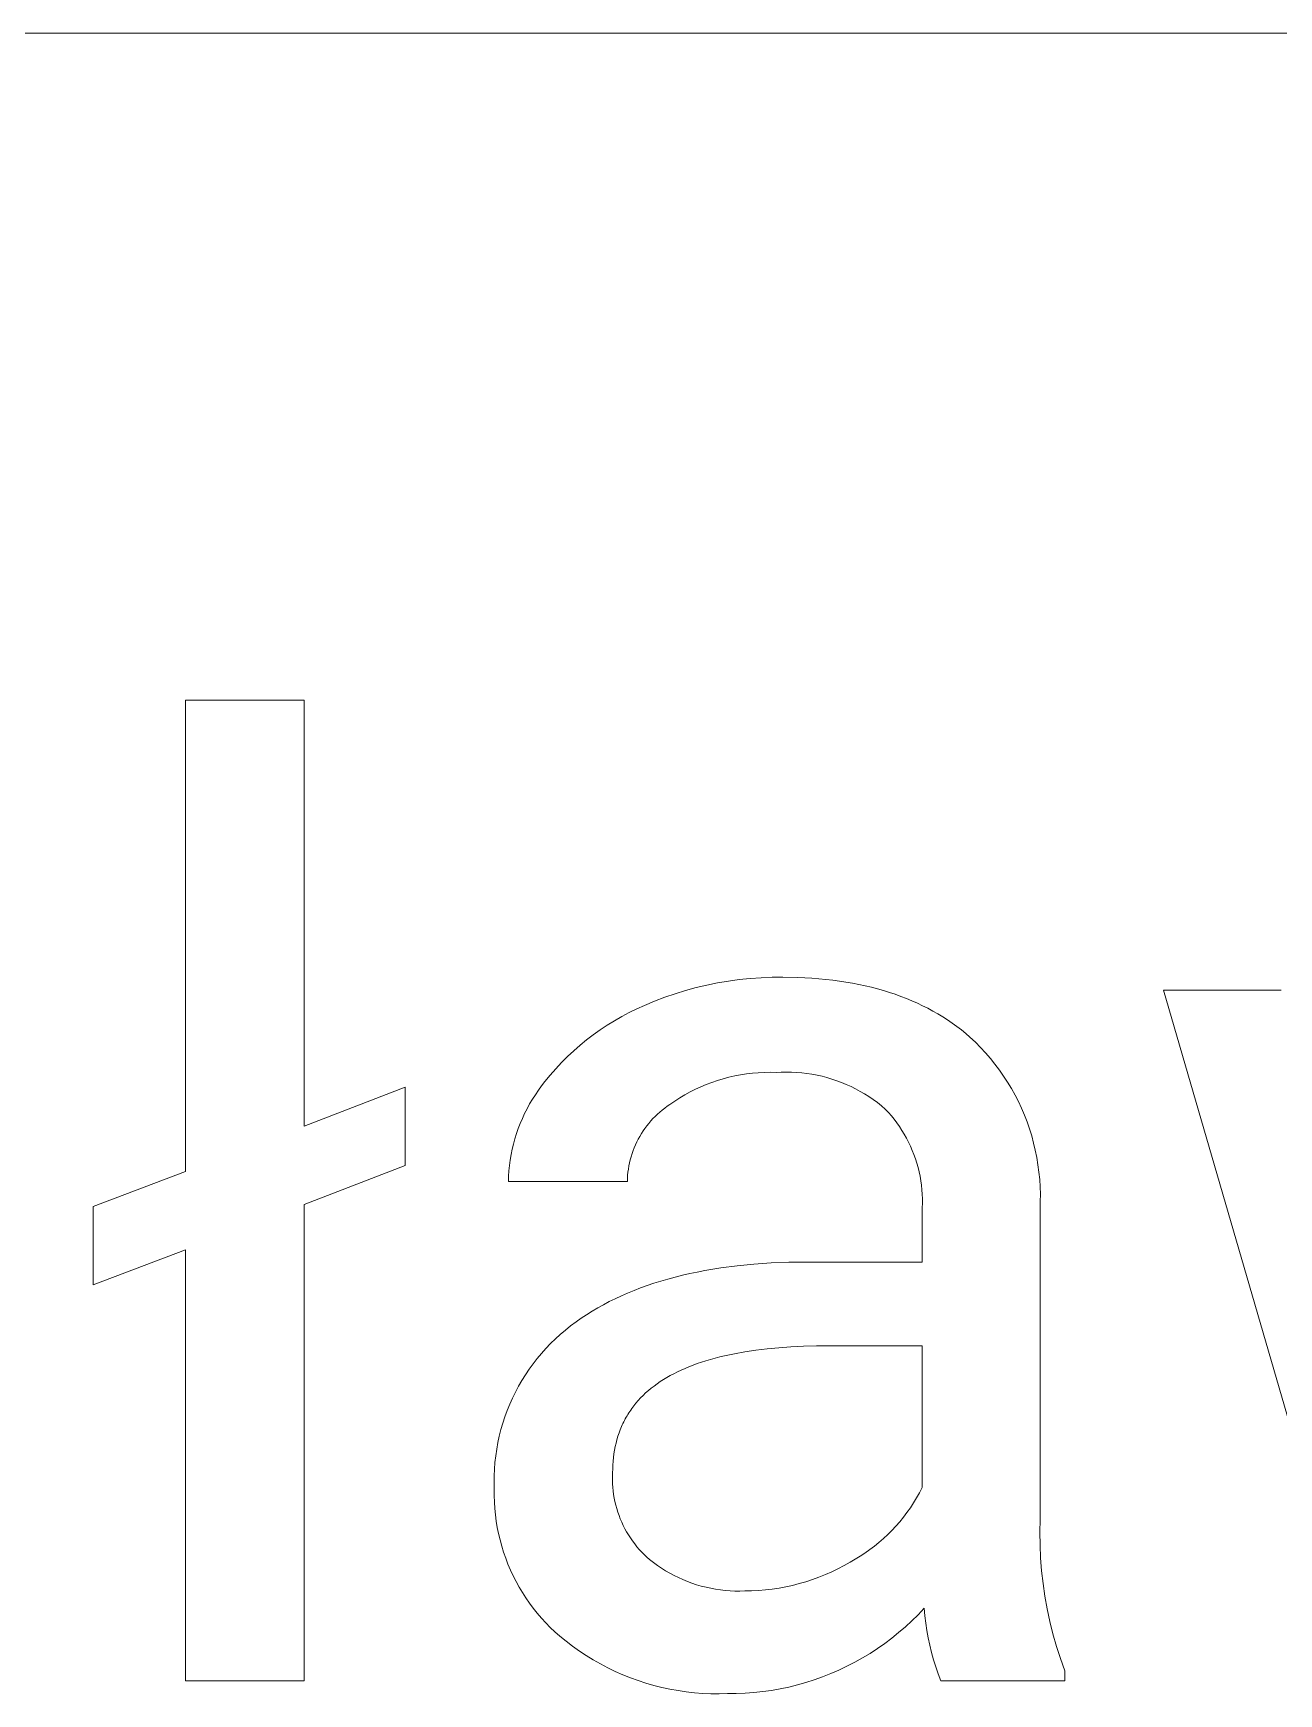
# Model space of a CAD drawing. Header units: millimetres. Extents: x -1576 to 3664, y -445 to 3215.
# Drawn here: x 2425.6 to 2492.1, y 51.7 to 140.3 of the extents above; entities that cross this region are included whole.
import ezdxf

# ---------------------------------------------------------------- set-up
doc = ezdxf.new("R2010")
doc.units = ezdxf.units.MM
doc.header["$MEASUREMENT"] = 0
doc.layers.add('Domyślny', color=7, linetype='Continuous', true_color=0x000000)

msp = doc.modelspace()

# ---------------------------------------------------------------- linework, layer by layer
at = {"layer": 'Domyślny', "color": 18, "lineweight": 15, "true_color": 0x000000}
for p, q in [((3659.287, 140.349), (1684.044, 140.349)), ((2433.766, 79.597), (2433.766, 104.758)), ((2433.766, 104.758), (2440.1, 104.758)), ((2440.1, 104.758), (2440.1, 82.022)), ((2461.022, 89.414), (2461.591, 89.549)), ((2461.591, 89.549), (2462.165, 89.666)), ((2462.165, 89.666), (2462.742, 89.763)), ((2462.742, 89.763), (2463.322, 89.841)), ((2463.322, 89.841), (2463.904, 89.901)), ((2463.904, 89.901), (2464.487, 89.941)), ((2464.487, 89.941), (2465.072, 89.962)), ((2465.072, 89.962), (2465.657, 89.963)), ((2465.657, 89.963), (2466.442, 89.951)), ((2466.442, 89.951), (2467.205, 89.913)), ((2467.205, 89.913), (2467.578, 89.884)), ((2467.578, 89.884), (2467.946, 89.85)), ((2467.946, 89.85), (2468.309, 89.809)), ((2468.309, 89.809), (2468.667, 89.761)), ((2468.667, 89.761), (2469.019, 89.708)), ((2469.019, 89.708), (2469.366, 89.648)), ((2469.366, 89.648), (2469.707, 89.582)), ((2469.707, 89.582), (2470.044, 89.51)), ((2458.259, 88.463), (2458.798, 88.689)), ((2458.798, 88.689), (2459.345, 88.898)), ((2459.345, 88.898), (2459.898, 89.088)), ((2459.898, 89.088), (2460.458, 89.26)), ((2460.458, 89.26), (2461.022, 89.414)), ((2470.044, 89.51), (2470.374, 89.431)), ((2470.374, 89.431), (2470.7, 89.347)), ((2470.7, 89.347), (2471.02, 89.256)), ((2471.02, 89.256), (2471.335, 89.159)), ((2471.335, 89.159), (2471.644, 89.055)), ((2471.644, 89.055), (2471.948, 88.946)), ((2471.948, 88.946), (2472.247, 88.83)), ((2472.247, 88.83), (2472.54, 88.708)), ((2472.54, 88.708), (2472.828, 88.581)), ((2496.678, 52.407), (2485.964, 89.276)), ((2485.964, 89.276), (2492.246, 89.276)), ((2456.657, 87.643), (2457.048, 87.868)), ((2457.048, 87.868), (2457.445, 88.079)), ((2457.445, 88.079), (2457.849, 88.278)), ((2457.849, 88.278), (2458.259, 88.463)), ((2472.828, 88.581), (2473.11, 88.446)), ((2473.11, 88.446), (2473.387, 88.306)), ((2473.387, 88.306), (2473.659, 88.16)), ((2473.659, 88.16), (2473.925, 88.008)), ((2473.925, 88.008), (2474.186, 87.849)), ((2474.186, 87.849), (2474.442, 87.684)), ((2455.177, 86.62), (2455.535, 86.894)), ((2455.535, 86.894), (2455.901, 87.156)), ((2455.901, 87.156), (2456.275, 87.406)), ((2456.275, 87.406), (2456.657, 87.643)), ((2474.442, 87.684), (2474.692, 87.514)), ((2474.692, 87.514), (2474.936, 87.337)), ((2474.936, 87.337), (2475.176, 87.154)), ((2475.176, 87.154), (2475.41, 86.965)), ((2475.41, 86.965), (2475.638, 86.77)), ((2454.162, 85.731), (2454.491, 86.038)), ((2454.491, 86.038), (2454.829, 86.335)), ((2454.829, 86.335), (2455.177, 86.62)), ((2475.638, 86.77), (2475.924, 86.5)), ((2475.924, 86.5), (2476.201, 86.22)), ((2476.201, 86.22), (2476.468, 85.931)), ((2453.24, 84.745), (2453.536, 85.084)), ((2453.536, 85.084), (2453.844, 85.412)), ((2453.844, 85.412), (2454.162, 85.731)), ((2476.468, 85.931), (2476.725, 85.633)), ((2476.725, 85.633), (2476.972, 85.326)), ((2476.972, 85.326), (2477.208, 85.011)), ((2452.775, 84.17), (2452.954, 84.397)), ((2452.954, 84.397), (2453.24, 84.745)), ((2461.564, 84.242), (2461.271, 84.119)), ((2461.861, 84.354), (2461.564, 84.242)), ((2462.161, 84.457), (2461.861, 84.354)), ((2462.465, 84.548), (2462.161, 84.457)), ((2462.772, 84.629), (2462.465, 84.548)), ((2463.082, 84.7), (2462.772, 84.629)), ((2463.394, 84.759), (2463.082, 84.7)), ((2463.707, 84.808), (2463.394, 84.759)), ((2464.023, 84.845), (2463.707, 84.808)), ((2464.339, 84.872), (2464.023, 84.845)), ((2464.656, 84.888), (2464.339, 84.872)), ((2464.973, 84.892), (2464.656, 84.888)), ((2465.291, 84.886), (2464.973, 84.892)), ((2465.565, 84.9), (2465.291, 84.886)), ((2465.839, 84.904), (2465.565, 84.9)), ((2466.113, 84.9), (2465.839, 84.904)), ((2466.387, 84.886), (2466.113, 84.9)), ((2466.66, 84.862), (2466.387, 84.886)), ((2466.932, 84.83), (2466.66, 84.862)), ((2467.203, 84.788), (2466.932, 84.83)), ((2467.473, 84.737), (2467.203, 84.788)), ((2467.74, 84.677), (2467.473, 84.737)), ((2468.005, 84.607), (2467.74, 84.677)), ((2468.268, 84.529), (2468.005, 84.607)), ((2468.528, 84.442), (2468.268, 84.529)), ((2468.785, 84.346), (2468.528, 84.442)), ((2469.038, 84.241), (2468.785, 84.346)), ((2469.288, 84.128), (2469.038, 84.241)), ((2477.208, 85.011), (2477.433, 84.688)), ((2477.433, 84.688), (2477.647, 84.358)), ((2477.647, 84.358), (2477.85, 84.02)), ((2440.1, 82.022), (2445.492, 84.099)), ((2445.492, 84.099), (2445.492, 79.911)), ((2452.137, 83.204), (2452.285, 83.453)), ((2452.285, 83.453), (2452.44, 83.697)), ((2452.44, 83.697), (2452.604, 83.936)), ((2452.604, 83.936), (2452.775, 84.17)), ((2459.881, 83.357), (2459.62, 83.176)), ((2460.148, 83.528), (2459.881, 83.357)), ((2460.421, 83.691), (2460.148, 83.528)), ((2460.699, 83.843), (2460.421, 83.691)), ((2460.983, 83.986), (2460.699, 83.843)), ((2461.271, 84.119), (2460.983, 83.986)), ((2469.534, 84.006), (2469.288, 84.128)), ((2469.775, 83.876), (2469.534, 84.006)), ((2470.012, 83.738), (2469.775, 83.876)), ((2470.244, 83.592), (2470.012, 83.738)), ((2470.471, 83.438), (2470.244, 83.592)), ((2470.693, 83.277), (2470.471, 83.438)), ((2477.85, 84.02), (2478.041, 83.676)), ((2478.041, 83.676), (2478.22, 83.326)), ((2478.22, 83.326), (2478.387, 82.969)), ((2451.633, 82.162), (2451.746, 82.429)), ((2451.746, 82.429), (2451.868, 82.691)), ((2451.868, 82.691), (2451.998, 82.95)), ((2451.998, 82.95), (2452.137, 83.204)), ((2458.833, 82.541), (2458.715, 82.421)), ((2458.955, 82.658), (2458.833, 82.541)), ((2459.081, 82.771), (2458.955, 82.658)), ((2459.21, 82.879), (2459.081, 82.771)), ((2459.343, 82.982), (2459.21, 82.879)), ((2459.48, 83.081), (2459.343, 82.982)), ((2459.62, 83.176), (2459.48, 83.081)), ((2470.909, 83.108), (2470.693, 83.277)), ((2471.119, 82.932), (2470.909, 83.108)), ((2471.282, 82.755), (2471.119, 82.932)), ((2471.44, 82.572), (2471.282, 82.755)), ((2471.591, 82.385), (2471.44, 82.572)), ((2478.387, 82.969), (2478.542, 82.607)), ((2478.542, 82.607), (2478.684, 82.24)), ((2451.348, 81.342), (2451.434, 81.618)), ((2451.434, 81.618), (2451.529, 81.892)), ((2451.529, 81.892), (2451.633, 82.162)), ((2458.098, 81.619), (2458.012, 81.474)), ((2458.189, 81.761), (2458.098, 81.619)), ((2458.285, 81.9), (2458.189, 81.761)), ((2458.386, 82.036), (2458.285, 81.9)), ((2458.491, 82.168), (2458.386, 82.036)), ((2458.601, 82.296), (2458.491, 82.168)), ((2458.715, 82.421), (2458.601, 82.296)), ((2471.736, 82.192), (2471.591, 82.385)), ((2471.874, 81.995), (2471.736, 82.192)), ((2472.006, 81.793), (2471.874, 81.995)), ((2472.131, 81.587), (2472.006, 81.793)), ((2472.248, 81.377), (2472.131, 81.587)), ((2478.684, 82.24), (2478.814, 81.869)), ((2478.814, 81.869), (2478.93, 81.493)), ((2451.146, 80.497), (2451.204, 80.781)), ((2451.204, 80.781), (2451.272, 81.062)), ((2451.272, 81.062), (2451.348, 81.342)), ((2457.656, 80.71), (2457.6, 80.551)), ((2457.717, 80.868), (2457.656, 80.71)), ((2457.783, 81.023), (2457.717, 80.868)), ((2457.854, 81.176), (2457.783, 81.023)), ((2457.93, 81.326), (2457.854, 81.176)), ((2458.012, 81.474), (2457.93, 81.326)), ((2472.359, 81.162), (2472.248, 81.377)), ((2472.462, 80.945), (2472.359, 81.162)), ((2472.558, 80.724), (2472.462, 80.945)), ((2472.646, 80.499), (2472.558, 80.724)), ((2478.93, 81.493), (2479.034, 81.113)), ((2479.034, 81.113), (2479.125, 80.73)), ((2479.125, 80.73), (2479.203, 80.344)), ((2445.492, 79.911), (2440.1, 77.835)), ((2451.03, 79.636), (2451.059, 79.924)), ((2451.059, 79.924), (2451.098, 80.211)), ((2451.098, 80.211), (2451.146, 80.497)), ((2457.434, 79.897), (2457.406, 79.73)), ((2457.467, 80.062), (2457.434, 79.897)), ((2457.506, 80.227), (2457.467, 80.062)), ((2457.551, 80.389), (2457.506, 80.227)), ((2457.6, 80.551), (2457.551, 80.389)), ((2472.726, 80.272), (2472.646, 80.499)), ((2472.799, 80.043), (2472.726, 80.272)), ((2472.865, 79.811), (2472.799, 80.043)), ((2472.922, 79.577), (2472.865, 79.811)), ((2479.203, 80.344), (2479.267, 79.956)), ((2479.267, 79.956), (2479.319, 79.565)), ((2428.845, 77.73), (2433.766, 79.597)), ((2451, 79.058), (2451.01, 79.347)), ((2457.352, 79.058), (2451, 79.058)), ((2451.01, 79.347), (2451.03, 79.636)), ((2457.357, 79.227), (2457.352, 79.058)), ((2457.367, 79.395), (2457.357, 79.227)), ((2457.384, 79.563), (2457.367, 79.395)), ((2457.406, 79.73), (2457.384, 79.563)), ((2472.971, 79.341), (2472.922, 79.577)), ((2473.012, 79.103), (2472.971, 79.341)), ((2473.046, 78.865), (2473.012, 79.103)), ((2479.319, 79.565), (2479.357, 79.174)), ((2479.357, 79.174), (2479.381, 78.781)), ((2473.071, 78.625), (2473.046, 78.865)), ((2473.088, 78.385), (2473.071, 78.625)), ((2473.097, 78.144), (2473.088, 78.385)), ((2473.098, 77.903), (2473.097, 78.144)), ((2479.381, 78.781), (2479.392, 78.387)), ((2479.392, 78.387), (2479.389, 77.994)), ((2479.389, 77.994), (2479.389, 61.033)), ((2428.845, 73.542), (2428.845, 77.73)), ((2440.1, 77.835), (2440.1, 52.412)), ((2473.09, 77.662), (2473.098, 77.903)), ((2473.09, 74.766), (2473.09, 77.662)), ((2433.766, 75.409), (2428.845, 73.542)), ((2433.766, 52.412), (2433.766, 75.409)), ((2461.495, 74.312), (2462.335, 74.45)), ((2462.335, 74.45), (2463.203, 74.563)), ((2463.203, 74.563), (2464.098, 74.652)), ((2464.098, 74.652), (2465.021, 74.715)), ((2465.021, 74.715), (2465.971, 74.753)), ((2465.971, 74.753), (2466.948, 74.766)), ((2466.948, 74.766), (2473.09, 74.766)), ((2458.41, 73.511), (2458.771, 73.632)), ((2458.771, 73.632), (2459.139, 73.748)), ((2459.139, 73.748), (2459.515, 73.857)), ((2459.515, 73.857), (2459.897, 73.961)), ((2459.897, 73.961), (2460.286, 74.058)), ((2460.286, 74.058), (2460.682, 74.149)), ((2460.682, 74.149), (2461.085, 74.233)), ((2461.085, 74.233), (2461.495, 74.312)), ((2456.386, 72.651), (2456.706, 72.81)), ((2456.706, 72.81), (2457.033, 72.962)), ((2457.033, 72.962), (2457.367, 73.108)), ((2457.367, 73.108), (2457.707, 73.249)), ((2457.707, 73.249), (2458.055, 73.383)), ((2458.055, 73.383), (2458.41, 73.511)), ((2454.89, 71.767), (2455.176, 71.956)), ((2455.176, 71.956), (2455.468, 72.139)), ((2455.468, 72.139), (2455.767, 72.316)), ((2455.767, 72.316), (2456.073, 72.486)), ((2456.073, 72.486), (2456.386, 72.651)), ((2453.508, 70.666), (2453.772, 70.907)), ((2453.772, 70.907), (2454.044, 71.138)), ((2454.044, 71.138), (2454.325, 71.36)), ((2454.325, 71.36), (2454.612, 71.572)), ((2454.612, 71.572), (2454.89, 71.767)), ((2452.767, 69.892), (2453.005, 70.158)), ((2453.005, 70.158), (2453.252, 70.416)), ((2453.252, 70.416), (2453.508, 70.666)), ((2464.206, 70.059), (2463.629, 69.973)), ((2464.807, 70.133), (2464.206, 70.059)), ((2465.43, 70.192), (2464.807, 70.133)), ((2466.076, 70.239), (2465.43, 70.192)), ((2466.746, 70.272), (2466.076, 70.239)), ((2467.438, 70.292), (2466.746, 70.272)), ((2468.152, 70.299), (2467.438, 70.292)), ((2473.09, 70.299), (2468.152, 70.299)), ((2473.09, 62.726), (2473.09, 70.299)), ((2452.11, 69.045), (2452.319, 69.335)), ((2452.319, 69.335), (2452.538, 69.617)), ((2452.538, 69.617), (2452.767, 69.892)), ((2460.641, 69.177), (2460.429, 69.089)), ((2460.859, 69.261), (2460.641, 69.177)), ((2461.082, 69.343), (2460.859, 69.261)), ((2461.311, 69.421), (2461.082, 69.343)), ((2461.546, 69.495), (2461.311, 69.421)), ((2461.786, 69.567), (2461.546, 69.495)), ((2462.032, 69.635), (2461.786, 69.567)), ((2462.284, 69.699), (2462.032, 69.635)), ((2462.542, 69.761), (2462.284, 69.699)), ((2463.074, 69.874), (2462.542, 69.761)), ((2463.629, 69.973), (2463.074, 69.874)), ((2451.543, 68.135), (2451.721, 68.445)), ((2451.721, 68.445), (2451.91, 68.748)), ((2451.91, 68.748), (2452.11, 69.045)), ((2458.937, 68.266), (2458.777, 68.149)), ((2459.104, 68.381), (2458.937, 68.266)), ((2459.276, 68.492), (2459.104, 68.381)), ((2459.454, 68.6), (2459.276, 68.492)), ((2459.638, 68.704), (2459.454, 68.6)), ((2459.827, 68.805), (2459.638, 68.704)), ((2460.022, 68.903), (2459.827, 68.805)), ((2460.223, 68.998), (2460.022, 68.903)), ((2460.429, 69.089), (2460.223, 68.998)), ((2451.073, 67.172), (2451.218, 67.499)), ((2451.218, 67.499), (2451.375, 67.82)), ((2451.375, 67.82), (2451.543, 68.135)), ((2457.93, 67.373), (2457.809, 67.232)), ((2458.057, 67.51), (2457.93, 67.373)), ((2458.19, 67.645), (2458.057, 67.51)), ((2458.328, 67.776), (2458.19, 67.645)), ((2458.472, 67.903), (2458.328, 67.776)), ((2458.621, 68.028), (2458.472, 67.903)), ((2458.777, 68.149), (2458.621, 68.028)), ((2450.704, 66.166), (2450.815, 66.506)), ((2450.815, 66.506), (2450.938, 66.841)), ((2450.938, 66.841), (2451.073, 67.172)), ((2457.287, 66.478), (2457.243, 66.398)), ((2457.333, 66.557), (2457.287, 66.478)), ((2457.38, 66.636), (2457.333, 66.557)), ((2457.429, 66.713), (2457.38, 66.636)), ((2457.479, 66.79), (2457.429, 66.713)), ((2457.53, 66.865), (2457.479, 66.79)), ((2457.583, 66.94), (2457.53, 66.865)), ((2457.637, 67.015), (2457.583, 66.94)), ((2457.693, 67.088), (2457.637, 67.015)), ((2457.75, 67.16), (2457.693, 67.088)), ((2457.809, 67.232), (2457.75, 67.16)), ((2450.517, 65.476), (2450.604, 65.823)), ((2450.604, 65.823), (2450.704, 66.166)), ((2456.907, 65.642), (2456.848, 65.464)), ((2456.972, 65.816), (2456.907, 65.642)), ((2457.006, 65.901), (2456.972, 65.816)), ((2457.042, 65.986), (2457.006, 65.901)), ((2457.079, 66.07), (2457.042, 65.986)), ((2457.118, 66.153), (2457.079, 66.07)), ((2457.158, 66.236), (2457.118, 66.153)), ((2457.2, 66.317), (2457.158, 66.236)), ((2457.243, 66.398), (2457.2, 66.317)), ((2450.325, 64.422), (2450.377, 64.775)), ((2450.377, 64.775), (2450.441, 65.127)), ((2450.441, 65.127), (2450.517, 65.476)), ((2456.668, 64.723), (2456.637, 64.529)), ((2456.704, 64.913), (2456.668, 64.723)), ((2456.746, 65.1), (2456.704, 64.913)), ((2456.794, 65.284), (2456.746, 65.1)), ((2456.848, 65.464), (2456.794, 65.284)), ((2450.258, 63.71), (2450.286, 64.067)), ((2450.286, 64.067), (2450.325, 64.422)), ((2456.578, 63.928), (2456.569, 63.721)), ((2456.592, 64.132), (2456.578, 63.928)), ((2456.611, 64.332), (2456.592, 64.132)), ((2456.637, 64.529), (2456.611, 64.332)), ((2450.24, 62.996), (2450.243, 63.353)), ((2450.25, 62.639), (2450.24, 62.996)), ((2450.243, 63.353), (2450.258, 63.71)), ((2456.559, 63.318), (2456.558, 63.125)), ((2456.558, 63.125), (2456.564, 62.933)), ((2456.566, 63.511), (2456.559, 63.318)), ((2456.564, 62.933), (2456.576, 62.74)), ((2456.569, 63.721), (2456.566, 63.511)), ((2450.248, 62.298), (2450.25, 62.639)), ((2450.257, 61.957), (2450.248, 62.298)), ((2456.576, 62.74), (2456.595, 62.548)), ((2456.595, 62.548), (2456.62, 62.357)), ((2456.62, 62.357), (2456.652, 62.167)), ((2456.652, 62.167), (2456.69, 61.978)), ((2472.627, 61.911), (2472.791, 62.177)), ((2472.791, 62.177), (2472.945, 62.449)), ((2472.945, 62.449), (2473.09, 62.726)), ((2450.278, 61.617), (2450.257, 61.957)), ((2450.31, 61.277), (2450.278, 61.617)), ((2450.354, 60.939), (2450.31, 61.277)), ((2456.69, 61.978), (2456.734, 61.79)), ((2456.734, 61.79), (2456.785, 61.604)), ((2456.785, 61.604), (2456.842, 61.42)), ((2456.842, 61.42), (2456.906, 61.238)), ((2456.906, 61.238), (2456.975, 61.058)), ((2472.084, 61.147), (2472.273, 61.396)), ((2472.273, 61.396), (2472.454, 61.651)), ((2472.454, 61.651), (2472.627, 61.911)), ((2450.41, 60.603), (2450.354, 60.939)), ((2450.477, 60.269), (2450.41, 60.603)), ((2450.555, 59.937), (2450.477, 60.269)), ((2456.975, 61.058), (2457.051, 60.881)), ((2457.051, 60.881), (2457.133, 60.706)), ((2457.133, 60.706), (2457.22, 60.534)), ((2457.22, 60.534), (2457.314, 60.365)), ((2457.314, 60.365), (2457.413, 60.2)), ((2471.245, 60.222), (2471.466, 60.442)), ((2471.466, 60.442), (2471.68, 60.67)), ((2471.68, 60.67), (2471.886, 60.905)), ((2471.886, 60.905), (2472.084, 61.147)), ((2479.389, 61.033), (2479.373, 60.347)), ((2479.373, 60.347), (2479.38, 59.66)), ((2450.645, 59.608), (2450.555, 59.937)), ((2450.745, 59.282), (2450.645, 59.608)), ((2457.413, 60.2), (2457.517, 60.038)), ((2457.517, 60.038), (2457.627, 59.879)), ((2457.627, 59.879), (2457.742, 59.725)), ((2457.742, 59.725), (2457.863, 59.574)), ((2457.863, 59.574), (2457.988, 59.428)), ((2457.988, 59.428), (2458.119, 59.286)), ((2470.034, 59.236), (2470.289, 59.417)), ((2470.289, 59.417), (2470.538, 59.606)), ((2470.538, 59.606), (2470.781, 59.803)), ((2470.781, 59.803), (2471.016, 60.008)), ((2471.016, 60.008), (2471.245, 60.222)), ((2479.38, 59.66), (2479.409, 58.974)), ((2450.857, 58.96), (2450.745, 59.282)), ((2450.98, 58.642), (2450.857, 58.96)), ((2451.113, 58.328), (2450.98, 58.642)), ((2458.119, 59.286), (2458.254, 59.148)), ((2458.254, 59.148), (2458.394, 59.015)), ((2458.394, 59.015), (2458.538, 58.887)), ((2458.538, 58.887), (2458.743, 58.727)), ((2458.743, 58.727), (2458.954, 58.574)), ((2458.954, 58.574), (2459.169, 58.428)), ((2468.588, 58.393), (2468.914, 58.565)), ((2468.914, 58.565), (2469.234, 58.747)), ((2469.234, 58.747), (2469.506, 58.901)), ((2469.506, 58.901), (2469.773, 59.064)), ((2469.773, 59.064), (2470.034, 59.236)), ((2479.409, 58.974), (2479.462, 58.29)), ((2451.257, 58.02), (2451.113, 58.328)), ((2451.411, 57.716), (2451.257, 58.02)), ((2451.576, 57.417), (2451.411, 57.716)), ((2459.169, 58.428), (2459.39, 58.29)), ((2459.39, 58.29), (2459.615, 58.159)), ((2459.615, 58.159), (2459.844, 58.036)), ((2459.844, 58.036), (2460.078, 57.922)), ((2460.078, 57.922), (2460.315, 57.815)), ((2460.315, 57.815), (2460.556, 57.717)), ((2460.556, 57.717), (2460.8, 57.627)), ((2460.8, 57.627), (2461.048, 57.545)), ((2466.529, 57.601), (2466.882, 57.704)), ((2466.882, 57.704), (2467.232, 57.818)), ((2467.232, 57.818), (2467.578, 57.945)), ((2467.578, 57.945), (2467.92, 58.083)), ((2467.92, 58.083), (2468.257, 58.233)), ((2468.257, 58.233), (2468.588, 58.393)), ((2479.462, 58.29), (2479.538, 57.607)), ((2479.538, 57.607), (2479.636, 56.928)), ((2451.751, 57.124), (2451.576, 57.417)), ((2451.935, 56.838), (2451.751, 57.124)), ((2452.13, 56.558), (2451.935, 56.838)), ((2461.048, 57.545), (2461.297, 57.472)), ((2461.297, 57.472), (2461.55, 57.408)), ((2461.55, 57.408), (2461.804, 57.352)), ((2461.804, 57.352), (2462.06, 57.306)), ((2462.06, 57.306), (2462.317, 57.268)), ((2462.317, 57.268), (2462.576, 57.239)), ((2462.576, 57.239), (2462.835, 57.219)), ((2462.835, 57.219), (2463.095, 57.207)), ((2463.095, 57.207), (2463.356, 57.205)), ((2463.356, 57.205), (2463.616, 57.212)), ((2463.616, 57.212), (2463.984, 57.218)), ((2463.984, 57.218), (2464.352, 57.236)), ((2464.352, 57.236), (2464.719, 57.266)), ((2464.719, 57.266), (2465.085, 57.308)), ((2465.085, 57.308), (2465.45, 57.363)), ((2465.45, 57.363), (2465.812, 57.43)), ((2465.812, 57.43), (2466.172, 57.509)), ((2466.172, 57.509), (2466.529, 57.601)), ((2479.636, 56.928), (2479.757, 56.252)), ((2452.333, 56.284), (2452.13, 56.558)), ((2452.546, 56.018), (2452.333, 56.284)), ((2452.768, 55.759), (2452.546, 56.018)), ((2472.871, 55.945), (2472.535, 55.614)), ((2473.195, 56.287), (2472.871, 55.945)), ((2473.228, 55.889), (2473.195, 56.287)), ((2473.274, 55.493), (2473.228, 55.889)), ((2479.757, 56.252), (2479.901, 55.581)), ((2452.999, 55.508), (2452.768, 55.759)), ((2453.238, 55.265), (2452.999, 55.508)), ((2453.485, 55.03), (2453.238, 55.265)), ((2453.74, 54.804), (2453.485, 55.03)), ((2471.831, 54.986), (2471.464, 54.69)), ((2472.188, 55.294), (2471.831, 54.986)), ((2472.535, 55.614), (2472.188, 55.294)), ((2473.333, 55.098), (2473.274, 55.493)), ((2473.404, 54.705), (2473.333, 55.098)), ((2479.901, 55.581), (2480.067, 54.914)), ((2454.081, 54.526), (2453.74, 54.804)), ((2454.431, 54.259), (2454.081, 54.526)), ((2454.79, 54.004), (2454.431, 54.259)), ((2470.7, 54.136), (2470.305, 53.879)), ((2471.086, 54.407), (2470.7, 54.136)), ((2471.464, 54.69), (2471.086, 54.407)), ((2473.487, 54.315), (2473.404, 54.705)), ((2473.582, 53.928), (2473.487, 54.315)), ((2480.067, 54.914), (2480.255, 54.254)), ((2480.255, 54.254), (2480.466, 53.601)), ((2455.157, 53.762), (2454.79, 54.004)), ((2455.533, 53.532), (2455.157, 53.762)), ((2455.915, 53.315), (2455.533, 53.532)), ((2456.305, 53.111), (2455.915, 53.315)), ((2469.07, 53.189), (2468.644, 52.986)), ((2469.489, 53.405), (2469.07, 53.189)), ((2469.901, 53.635), (2469.489, 53.405)), ((2470.305, 53.879), (2469.901, 53.635)), ((2473.69, 53.543), (2473.582, 53.928)), ((2473.81, 53.163), (2473.69, 53.543)), ((2480.466, 53.601), (2480.698, 52.954)), ((2440.1, 52.412), (2433.766, 52.412)), ((2456.702, 52.92), (2456.305, 53.111)), ((2457.105, 52.743), (2456.702, 52.92)), ((2457.513, 52.579), (2457.105, 52.743)), ((2457.927, 52.429), (2457.513, 52.579)), ((2458.346, 52.293), (2457.927, 52.429)), ((2458.769, 52.172), (2458.346, 52.293)), ((2466.878, 52.325), (2466.424, 52.197)), ((2467.328, 52.468), (2466.878, 52.325)), ((2467.772, 52.626), (2467.328, 52.468)), ((2468.211, 52.799), (2467.772, 52.626)), ((2468.644, 52.986), (2468.211, 52.799)), ((2473.941, 52.786), (2473.81, 53.163)), ((2474.085, 52.414), (2473.941, 52.786)), ((2480.698, 52.414), (2474.085, 52.414)), ((2480.698, 52.954), (2480.698, 52.414)), ((2459.196, 52.064), (2458.769, 52.172)), ((2459.626, 51.972), (2459.196, 52.064)), ((2460.059, 51.893), (2459.626, 51.972)), ((2460.495, 51.83), (2460.059, 51.893)), ((2460.932, 51.781), (2460.495, 51.83)), ((2461.371, 51.747), (2460.932, 51.781)), ((2461.811, 51.727), (2461.371, 51.747)), ((2462.251, 51.723), (2461.811, 51.727)), ((2462.691, 51.733), (2462.251, 51.723)), ((2463.163, 51.736), (2462.691, 51.733)), ((2463.634, 51.755), (2463.163, 51.736)), ((2464.104, 51.789), (2463.634, 51.755)), ((2464.573, 51.839), (2464.104, 51.789)), ((2465.04, 51.905), (2464.573, 51.839)), ((2465.505, 51.987), (2465.04, 51.905)), ((2465.966, 52.084), (2465.505, 51.987)), ((2466.424, 52.197), (2465.966, 52.084))]:
    msp.add_line(p, q, dxfattribs=at)

doc.saveas('drawing.dxf')
